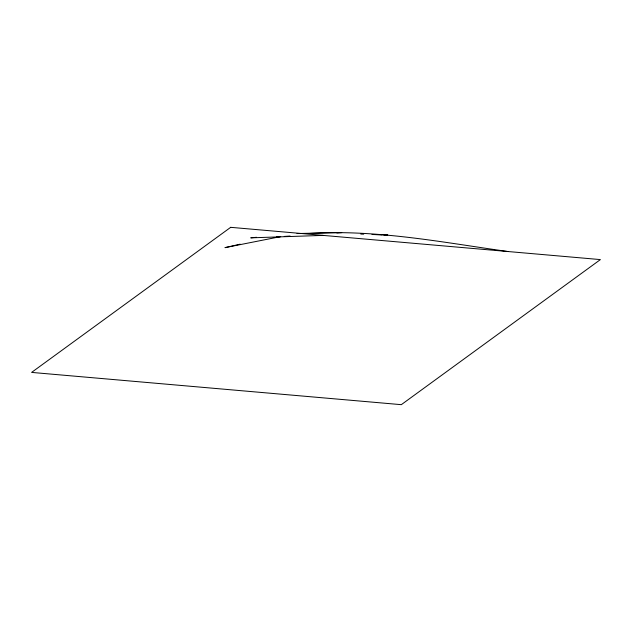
<?xml version="1.0" encoding="UTF-8"?>
<svg xmlns="http://www.w3.org/2000/svg" width="632" height="632" viewBox="0 0 632 632"><rect width="100%" height="100%" fill="white"/><g stroke="black" fill="none" stroke-linecap="round" stroke-linejoin="round"><path stroke-width="0.95" d="M240.168 244.165L224.96 247.649L280.687 236.597M308.163 233.556C375.242 229.037 441.847 242.277 507.97 251.528M256.537 237.292L250.754 237.845L323.118 235.396M276.445 236.953L280.339 236.692M284.242 236.431L290.088 236.044M336.856 232.916L341.73 232.584L297.032 233.532M372.011 234.504L381.854 234.788M383.829 234.843L387.764 234.954L372.367 234.44M360.809 234.061L363.7 234.156M230.688 227.33L31.6 372.406L401.312 404.67L600.4 259.594L230.688 227.33"/></g></svg>
